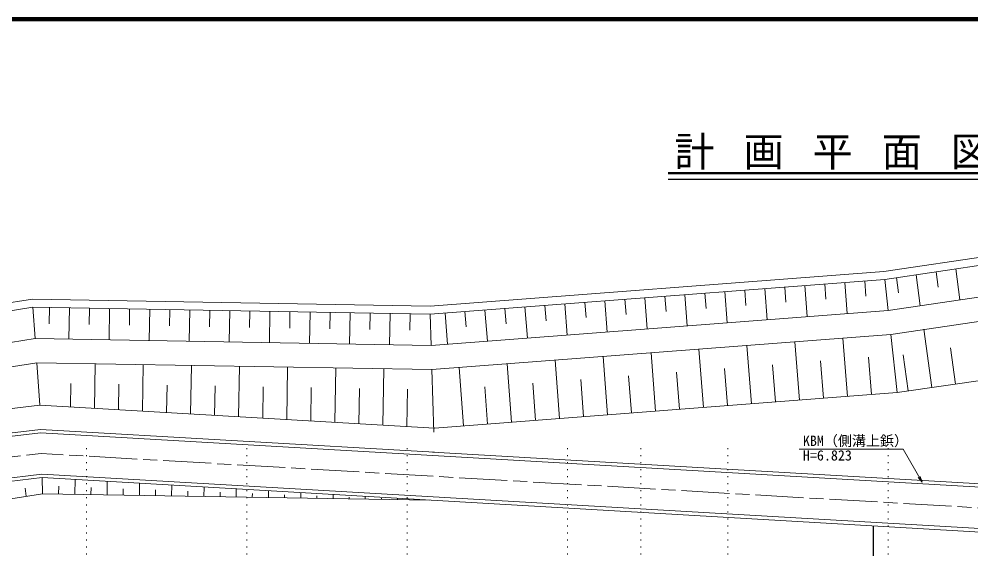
# Model space of a CAD drawing. Units: millimetres, scale not verified. Extents: x -199250 to 201250, y -138500 to 162913.
# Drawn here: x -112238 to 6482, y 72396 to 138500 of the extents above; entities that cross this region are included whole.
import ezdxf
from ezdxf.enums import TextEntityAlignment as Align

# ---------------------------------------------------------------- set-up
doc = ezdxf.new("R2010")
doc.units = ezdxf.units.MM
doc.header["$LTSCALE"] = 500
doc.linetypes.add('CHAIN', pattern=[18.5, 12, -1.5, 3.5, -1.5])
doc.linetypes.add('DOTTED', pattern=[1.75, 0.25, -1.5])
for name, color, linetype, lineweight in [('0-1_S-SUV', 7, 'Continuous', 13), ('0-4_現況図（想定）', 8, 'Continuous', 13), ('0-B_二次掘削', 7, 'Continuous', 13), ('0-C_ｸﾞﾗﾝﾄﾞ高さ勾配', 5, 'Continuous', 13), ('0-D_法形状', 7, 'Continuous', 25)]:
    doc.layers.add(name, color=color, linetype=linetype, lineweight=lineweight)
doc.layers.add('0-6_計画平面タイトル', color=7, linetype='Continuous')
doc.styles.add('ＭＳ ゴシック', font='')
doc.styles.get('ＭＳ ゴシック').set_extended_font_data('MS Gothic')

msp = doc.modelspace()

# ---------------------------------------------------------------- linework, layer by layer
at = {"layer": '0-1_S-SUV', "lineweight": 50}
msp.add_line((-31294.5, 119263.5), (33750, 119263.5), dxfattribs=at)
at = {"layer": '0-1_S-SUV', "lineweight": 25}
msp.add_line((-31294.5, 118545.5), (33750, 118545.5), dxfattribs=at)
at = {"layer": '0-1_S-SUV', "lineweight": 140}
msp.add_lwpolyline([(-199250, -138500), (-199250, 138500), (201250, 138500), (201250, -138500)], close=True, dxfattribs=at)
at = {"layer": '0-4_現況図（想定）'}
for p, q in [((29215.1, 111943.4), (-4385.3, 107024.6)), ((29351.4, 110952.7), (-4274.5, 106030.2)), ((-60977.5, 102676.4), (-4385.3, 107024.6)), ((29883, 107089), (-3842.1, 102151.9)), ((2135.4, 106968.7), (2374.9, 105052)), ((5093.3, 103460.1), (4609.6, 107330.9)), ((-60947.9, 101675.7), (-4274.5, 106030.2)), ((-6767.1, 105838.6), (-6620.5, 103930.8)), ((-3842.1, 102151.9), (-4274.5, 106030.2)), ((-2813, 106244.3), (-2573.5, 104327.6)), ((144.9, 102735.8), (-338.8, 106606.5)), ((-24215.7, 104498), (-23916.9, 100609.5)), ((-21723, 104689.5), (-21576.5, 102781.7)), ((-19230.4, 104881), (-18931.6, 100992.5)), ((-16737.7, 105072.6), (-16591.1, 103164.7)), ((-14245.1, 105264.1), (-13946.3, 101375.5)), ((-11752.4, 105455.6), (-11605.8, 103547.8)), ((-9259.8, 105647.1), (-8961, 101758.6)), ((-110570.3, 103546), (-181899.4, 92321.2)), ((-110570.3, 103546), (-60977.5, 102676.4)), ((-39171.6, 103348.9), (-38872.8, 99460.3)), ((-36679, 103540.4), (-36532.4, 101632.6)), ((-34186.3, 103731.9), (-33887.5, 99843.4)), ((-31693.7, 103923.4), (-31547.1, 102015.6)), ((-29201, 104114.9), (-28902.2, 100226.4)), ((-26708.3, 104306.5), (-26561.8, 102398.7)), ((30291.9, 104116.8), (-3509.5, 99168.6)), ((-110500.8, 102544.6), (-181346.3, 91396)), ((-110500.8, 102544.6), (-60947.9, 101675.7)), ((-110229.8, 98639.2), (-110500.8, 102544.6)), ((-108440.6, 102508.5), (-108476.2, 100475.3)), ((-105941, 102464.6), (-106009.3, 98565.2)), ((-103441.3, 102420.8), (-103477, 100387.6)), ((-100941.7, 102377), (-101010.1, 98477.6)), ((-98442.1, 102333.2), (-98477.8, 100300)), ((-95942.5, 102289.3), (-96010.9, 98389.9)), ((-93442.9, 102245.5), (-93478.5, 100212.3)), ((-90943.3, 102201.7), (-91011.6, 98302.3)), ((-88443.6, 102157.8), (-88479.3, 100124.7)), ((-85944, 102114), (-86012.4, 98214.6)), ((-60832.4, 97773.1), (-3842.1, 102151.9)), ((-54127.5, 102199.7), (-53828.8, 98311.2)), ((-51634.9, 102391.3), (-51488.3, 100483.5)), ((-49142.2, 102582.8), (-48843.5, 98694.2)), ((-46649.6, 102774.3), (-46503, 100866.5)), ((-44156.9, 102965.8), (-43858.1, 99077.3)), ((-41664.3, 103157.3), (-41517.7, 101249.5)), ((-83444.4, 102070.2), (-83480.1, 100037)), ((-80944.8, 102026.3), (-81013.2, 98126.9)), ((-78445.2, 101982.5), (-78480.8, 99949.4)), ((-75945.6, 101938.7), (-76013.9, 98039.3)), ((-73446, 101894.9), (-73481.6, 99861.7)), ((-70946.3, 101851), (-71014.7, 97951.6)), ((-68446.7, 101807.2), (-68482.4, 99774)), ((-65947.1, 101763.4), (-66015.5, 97864)), ((-63447.5, 101719.5), (-63483.1, 99686.4)), ((-60832.4, 97773.1), (-60947.9, 101675.7)), ((-59112.8, 101816.7), (-58814.1, 97928.2)), ((-56620.2, 102008.2), (-56473.6, 100100.4)), ((1602.2, 92539.1), (600.2, 99822.6)), ((-172913.3, 88775), (-110229.8, 98639.2)), ((-110229.8, 98639.2), (-60832.4, 97773.1)), ((-60743.6, 94771.1), (-3509.5, 99168.6)), ((-9491.9, 98708.9), (-8932.7, 91430.4)), ((-3509.5, 99168.6), (-2700.3, 91909.3)), ((-21456.6, 97789.6), (-20897.4, 90511.1)), ((-15474.3, 98249.3), (-14915, 90970.7)), ((3949, 97492.6), (4570.7, 92973.7)), ((-39403.7, 96410.7), (-38844.5, 89132.1)), ((-33421.4, 96870.3), (-32862.1, 89591.8)), ((-27439, 97330), (-26879.8, 90051.4)), ((-6298.3, 96303.7), (-5941.5, 91660.2)), ((31287, 96884.7), (-2700.3, 91909.3)), ((-1988, 96623.5), (-1366.2, 92104.5)), ((-110021.4, 95635.1), (-60743.6, 94771.1)), ((-102737.2, 95507.4), (-102834.9, 89932.4)), ((-96738.1, 95402.2), (-96840.1, 89584.8)), ((-90739, 95297), (-90845.3, 89237.1)), ((-84739.9, 95191.8), (-84850.4, 88889.4)), ((-78740.8, 95086.6), (-78855.6, 88541.8)), ((-72741.8, 94981.4), (-72860.8, 88194.1)), ((-57350.9, 95031.7), (-56791.6, 87753.2)), ((-51368.5, 95491.4), (-50809.2, 88212.8)), ((-45386.1, 95951), (-44826.9, 88672.5)), ((-18263, 95384.4), (-17906.2, 90740.9)), ((-12280.6, 95844.1), (-11923.9, 91200.6)), ((-66742.7, 94876.3), (-66865.9, 87846.4)), ((-60512.7, 86965.8), (-60743.6, 94771.1)), ((-36210.1, 94005.5), (-35853.3, 89362)), ((-30227.7, 94465.1), (-29871, 89821.6)), ((-24245.4, 94924.8), (-23888.6, 90281.3)), ((-105780.6, 93053.4), (-105832.3, 90106.3)), ((-99781.6, 92948.2), (-99837.5, 89758.6)), ((-93782.5, 92843), (-93842.7, 89410.9)), ((-87783.4, 92737.9), (-87847.8, 89063.3)), ((-81784.3, 92632.7), (-81853, 88715.6)), ((-54157.2, 92626.5), (-53800.4, 87983)), ((-48174.8, 93086.2), (-47818.1, 88442.7)), ((-42192.5, 93545.8), (-41835.7, 88902.3)), ((-75785.3, 92527.5), (-75858.2, 88367.9)), ((-69786.2, 92422.3), (-69863.4, 88020.3)), ((-63787.1, 92317.1), (-63868.5, 87672.6)), ((-60433.5, 87473.4), (-2700.3, 91909.3)), ((-148059.1, 85701.3), (-109653.1, 90327.9)), ((-60433.5, 87473.4), (-109653.1, 90327.9)), ((-149152.8, 82547.9), (-109559.9, 87317.4)), ((-148997.1, 82143.6), (-109546.8, 86895.9)), ((-60405.3, 84466.7), (-109559.9, 87317.4)), ((-109546.8, 86895.9), (22608, 79231.7)), ((-60656.8, 84481.3), (22620.2, 79651.7)), ((-147084.5, 77176.7), (-109386.3, 81718)), ((-146928.8, 76772.4), (-109373.3, 81296.5)), ((8331.3, 74891), (-109386.3, 81718)), ((22446.3, 73651.7), (-109373.3, 81296.5)), ((-109311.1, 79289.5), (-109373.3, 81296.5)), ((-105285.5, 79223), (-105255.2, 81057.7)), ((-101259.9, 79156.5), (-101232.4, 80824.4)), ((-111330.9, 78967.9), (-111494.1, 79992.7)), ((-107298.3, 79256.3), (-107282.4, 80216.3)), ((-103272.7, 79189.8), (-103258.2, 80066.3)), ((-99247.1, 79123.3), (-99234, 79916.3)), ((-97234.4, 79090), (-97209.6, 80591.1)), ((-95221.6, 79056.7), (-95209.8, 79766.3)), ((-93208.8, 79023.5), (-93186.7, 80357.8)), ((-91196, 78990.2), (-91185.6, 79616.3)), ((-89183.2, 78957), (-89163.9, 80124.5)), ((-85157.6, 78890.4), (-85141.1, 79891.2)), ((-81132.1, 78823.9), (-81118.3, 79657.9)), ((-145668.5, 73499.7), (-109311.1, 79289.5)), ((-61004.2, 78491.4), (-109311.1, 79289.5)), ((-87170.4, 78923.7), (-87161.5, 79466.3)), ((-83144.8, 78857.2), (-83137.3, 79316.3)), ((-79119.3, 78790.7), (-79113.1, 79166.3)), ((-77106.5, 78757.4), (-77095.5, 79424.6)), ((-75093.7, 78724.2), (-75088.9, 79016.3)), ((-73080.9, 78690.9), (-73072.6, 79191.3)), ((-71068.1, 78657.6), (-71064.7, 78866.3)), ((-69055.3, 78624.4), (-69049.8, 78958)), ((-67042.5, 78591.1), (-67040.5, 78716.3)), ((-65029.7, 78557.9), (-65027, 78724.7)), ((-63017, 78524.6), (-63016.3, 78566.3))]:
    msp.add_line(p, q, dxfattribs=at)
at = {"layer": '0-4_現況図（想定）', "linetype": 'CHAIN'}
for p in [(-148040.8, 79660.1), (22533.2, 76651.7)]:
    msp.add_line(p, (-109466.6, 84307), dxfattribs=at)
at = {"layer": '0-4_現況図（想定）'}
msp.add_lwpolyline([(-171252.4, 85999.5), (-110021.4, 95635.1), (-109653.1, 90327.9)], dxfattribs=at)
at = {"layer": '0-B_二次掘削', "linetype": 'DOTTED'}
for p, q in [((-103843, 84963.6), (-103843.6, -59118.4)), ((-83843, 84963.5), (-83843.5, -56680.3)), ((-63843, 84963.4), (-63843.5, -56680.3)), ((-43843, 84963.4), (-43843.5, -56680.4)), ((-34693.1, 84963.7), (-34693.7, -56680.1)), ((-23843, 84963.3), (-23843.5, -56680.5)), ((-3843, 84963.2), (-3843.5, -56680.6))]:
    msp.add_line(p, q, dxfattribs=at)
at = {"layer": '0-C_ｸﾞﾗﾝﾄﾞ高さ勾配', "color": 7}
for p, q in [((-1984.3, 84860.5), (-14954.8, 84860.5)), ((390.6, 80746.9), (-1984.3, 84860.5))]:
    msp.add_line(p, q, dxfattribs=at)
at = {"layer": '0-C_ｸﾞﾗﾝﾄﾞ高さ勾配', "color": 7, "lineweight": 9}
for q in [(-88.8, 81327.4), (129.7, 81452.2)]:
    msp.add_line((390.6, 80746.9), q, dxfattribs=at)
at = {"layer": '0-C_ｸﾞﾗﾝﾄﾞ高さ勾配', "color": 7, "lineweight": 18}
msp.add_line((390.6, 80746.9), (390.6, 80747), dxfattribs=at)
msp.add_line((390.6, 80746.9), (390.6, 80747), dxfattribs=at)
at = {"layer": '0-D_法形状'}
msp.add_line((-5693.1, 60848.9), (-5693, 75283.6), dxfattribs=at)

# ---------------------------------------------------------------- texts
at = {"layer": '0-6_計画平面タイトル', "insert": (-30500, 119724.5), "char_height": 3666, "attachment_point": 7, "style": 'ＭＳ ゴシック'}
msp.add_mtext('\\T1.15;計\\~画\\~平\\~面\\~図\\~S=1:500', dxfattribs=at)
at = {"layer": '0-C_ｸﾞﾗﾝﾄﾞ高さ勾配', "color": 7, "style": 'ＭＳ ゴシック'}
for s, p in [('KBM（側溝上鋲）', (-14480.4, 84860.5)), ('H=6.823', (-14475.6, 83045.6))]:
    msp.add_text(s, height=1283, dxfattribs=at).set_placement(p, align=Align.BOTTOM_LEFT)

doc.saveas('drawing.dxf')
